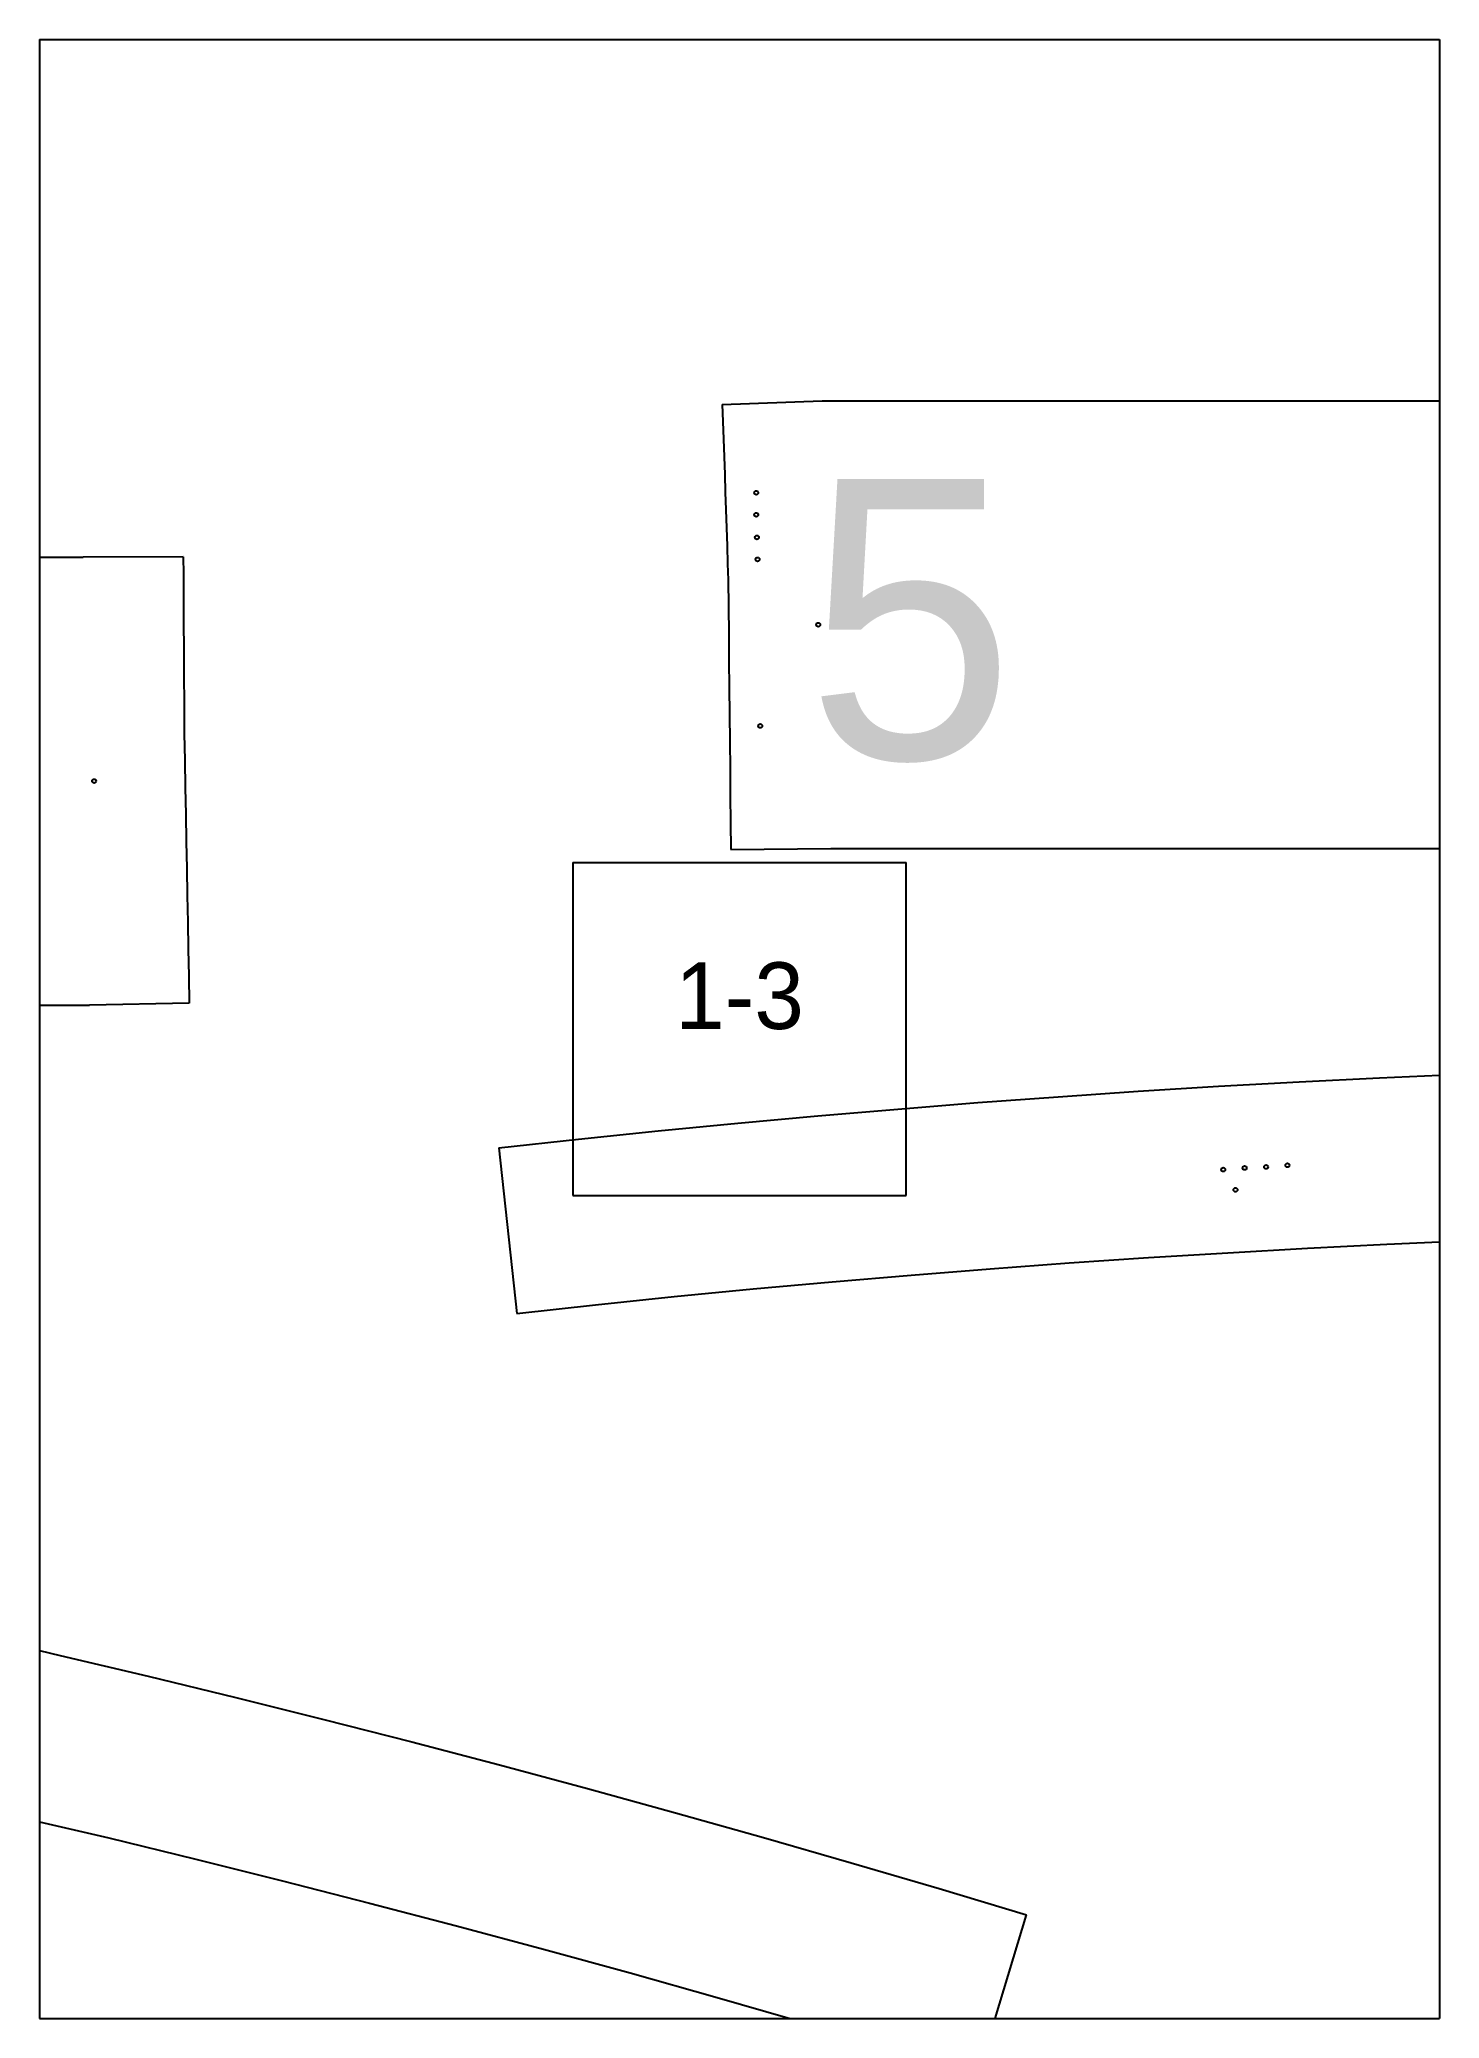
# Paper-space layout 'Plan 1-3' of a CAD drawing. Header units: metres, sheet in millimetres. Extents: x 0 to 210, y 0 to 297.
# The model-space entities are those that its viewports show. They can reach past a viewport. Long polylines and large blocks are cut down to what shows.
import ezdxf
from ezdxf.enums import TextEntityAlignment as Align

# ---------------------------------------------------------------- set-up
doc = ezdxf.new("R2010")
doc.units = ezdxf.units.M
for name, color, linetype in [('default', 7, 'Continuous'), ('mcircles', 7, 'Continuous'), ('TEXTLAYER', 7, 'Continuous'), ('VIEWPORTS', 7, 'Continuous')]:
    doc.layers.add(name, color=color, linetype=linetype)

msp = doc.modelspace()

# ---------------------------------------------------------------- linework, layer by layer
at = {"color": 9}
for p, q in [((210, 0), (420, 0)), ((420, 0), (420, -297)), ((420, 0), (630, 0)), ((420, 0), (420, -297)), ((630, 0), (630, -297)), ((630, 0), (840, 0)), ((630, 0), (630, -297)), ((500, -123.5), (550, -123.5)), ((500, -123.5), (500, -173.5)), ((550, -173.5), (550, -123.5)), ((500, -173.5), (550, -173.5)), ((210, -297), (420, -297)), ((210, -297), (420, -297)), ((420, -297), (630, -297)), ((420, -297), (420, -594)), ((420, -297), (630, -297)), ((420, -297), (420, -594)), ((630, -297), (840, -297)), ((630, -297), (630, -594)), ((630, -297), (840, -297)), ((630, -297), (630, -594))]:
    msp.add_line(p, q, dxfattribs=at)
at = {"layer": 'default', "color": 7, "linetype": 'Continuous'}
for p, q in [((522.42, -54.76), (537.41, -54.22)), ((522.42, -54.76), (522.51, -57.33)), ((537.41, -54.22), (890.51, -54.22)), ((522.51, -57.33), (522.6, -59.98)), ((522.6, -59.98), (522.69, -62.64)), ((522.69, -62.64), (522.78, -65.29)), ((522.78, -65.29), (522.87, -67.94)), ((522.87, -67.94), (522.96, -70.57)), ((522.96, -70.57), (523.05, -73.26)), ((523.05, -73.26), (523.14, -75.98)), ((523.14, -75.98), (523.22, -78.69)), ((61.38, -77.68), (426.56, -77.68)), ((441.56, -77.62), (426.56, -77.68)), ((441.56, -77.62), (441.57, -80.22)), ((523.22, -78.69), (523.3, -81.07)), ((441.57, -80.22), (441.58, -82.87)), ((441.58, -82.87), (441.59, -85.53)), ((523.3, -81.07), (523.34, -85.12)), ((441.59, -85.53), (441.61, -88.18)), ((523.34, -85.12), (523.38, -89.17)), ((441.61, -88.18), (441.62, -90.84)), ((441.62, -90.84), (441.64, -93.47)), ((523.38, -89.17), (523.42, -93.22)), ((441.64, -93.47), (441.66, -96.17)), ((523.42, -93.22), (523.46, -97.27)), ((441.66, -96.17), (441.67, -98.89)), ((523.46, -97.27), (523.5, -101.32)), ((441.67, -98.89), (441.69, -101.6)), ((441.69, -101.6), (441.71, -104.14)), ((523.5, -101.32), (523.54, -105.37)), ((441.71, -104.14), (441.78, -108.19)), ((523.54, -105.37), (523.58, -109.43)), ((441.78, -108.19), (441.86, -112.24)), ((523.58, -109.43), (523.62, -113.48)), ((441.86, -112.24), (441.94, -116.29)), ((523.62, -113.48), (523.66, -117.53)), ((441.94, -116.29), (442.01, -120.34)), ((523.66, -117.53), (523.71, -121.58)), ((442.01, -120.34), (442.09, -124.39)), ((523.71, -121.58), (538.7, -121.43)), ((538.7, -121.43), (893.5, -121.37)), ((442.09, -124.39), (442.16, -128.44)), ((442.16, -128.44), (442.24, -132.49)), ((442.24, -132.49), (442.31, -136.54)), ((442.31, -136.54), (442.39, -140.59)), ((442.39, -140.59), (442.46, -144.64)), ((60.46, -144.92), (427.47, -144.92)), ((442.46, -144.64), (427.47, -144.92)), ((584.83, -157.85), (596.88, -157.1)), ((596.88, -157.1), (608.94, -156.43)), ((608.94, -156.43), (621.01, -155.82)), ((621.01, -155.82), (633.09, -155.29)), ((548.76, -160.51), (560.77, -159.55)), ((560.77, -159.55), (572.79, -158.67)), ((572.79, -158.67), (584.83, -157.85)), ((512.79, -163.79), (524.77, -162.63)), ((524.77, -162.63), (536.76, -161.53)), ((536.76, -161.53), (548.76, -160.51)), ((488.88, -166.32), (500.83, -165.02)), ((500.83, -165.02), (512.79, -163.79)), ((488.88, -166.32), (491.58, -191.18)), ((610.19, -181.4), (622.12, -180.8)), ((622.12, -180.8), (634.05, -180.27)), ((562.61, -184.49), (574.48, -183.61)), ((574.48, -183.61), (586.37, -182.8)), ((586.37, -182.8), (598.28, -182.07)), ((598.28, -182.07), (610.19, -181.4)), ((527.04, -187.52), (538.88, -186.44)), ((538.88, -186.44), (550.74, -185.43)), ((550.74, -185.43), (562.61, -184.49)), ((491.58, -191.18), (503.39, -189.89)), ((503.39, -189.89), (515.21, -188.67)), ((515.21, -188.67), (527.04, -187.52)), ((409.91, -239.47), (423.09, -242.51)), ((423.09, -242.51), (436.28, -245.63)), ((436.28, -245.63), (449.46, -248.83)), ((449.46, -248.83), (462.65, -252.12)), ((462.65, -252.12), (475.83, -255.49)), ((475.83, -255.49), (489.02, -258.95)), ((489.02, -258.95), (502.21, -262.49)), ((502.21, -262.49), (515.39, -266.12)), ((417.33, -266.84), (430.37, -269.92)), ((515.39, -266.12), (528.58, -269.83)), ((430.37, -269.92), (443.42, -273.09)), ((528.58, -269.83), (541.76, -273.63)), ((443.42, -273.09), (456.46, -276.34)), ((541.76, -273.63), (554.95, -277.51)), ((456.46, -276.34), (469.5, -279.68)), ((554.95, -277.51), (568.06, -281.46)), ((469.5, -279.68), (482.54, -283.1)), ((560.85, -305.4), (568.06, -281.46)), ((482.54, -283.1), (495.58, -286.6)), ((495.58, -286.6), (508.62, -290.18)), ((508.62, -290.18), (521.66, -293.85)), ((521.66, -293.85), (534.7, -297.61)), ((534.7, -297.61), (547.74, -301.45))]:
    msp.add_line(p, q, dxfattribs=at)
at = {"layer": 'mcircles', "color": 7, "linetype": 'Continuous'}
for centre in [(527.51, -68.02), (527.51, -71.32), (527.61, -74.72), (527.71, -78.02), (536.81, -87.82), (528.11, -103.02), (428.18, -111.28), (600.78, -169.36), (604, -169.21), (607.2, -168.96), (597.57, -169.61), (599.41, -172.64)]:
    msp.add_circle(centre, 0.3, dxfattribs=at)

# ---------------------------------------------------------------- texts
at = {"color": 7, "linetype": 'Continuous'}
msp.add_text('           5', height=42, dxfattribs=at).set_placement((363.39, -107.96))
at = {"layer": 'TEXTLAYER', "color": 1}
msp.add_text('1-3', height=10, dxfattribs=at).set_placement((525, -148.5), align=Align.CENTER)

psp = doc.layouts.new('Plan 1-3')

# ---------------------------------------------------------------- viewports
at = {"layer": 'VIEWPORTS'}
psp.add_viewport(center=(105, 148.5), size=(210, 297), view_center_point=(525, -148.5), view_height=297, dxfattribs=at)

doc.saveas('drawing.dxf')
